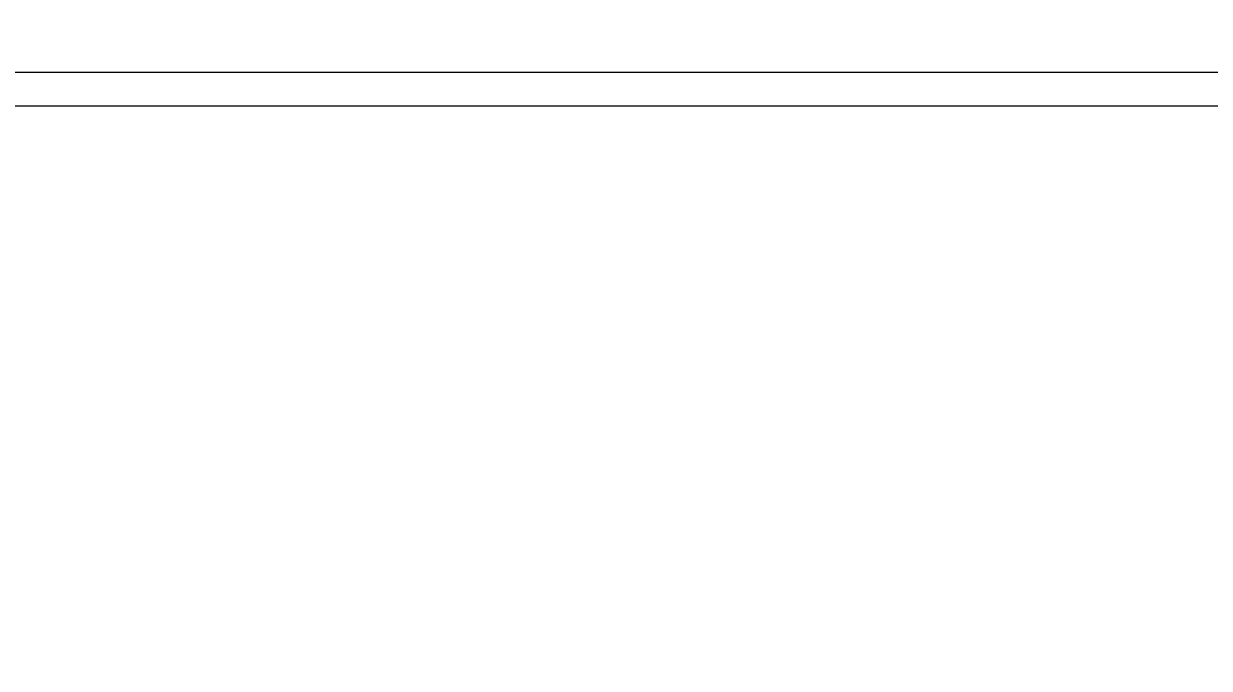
# Model space of a CAD drawing. Header units: millimetres. Extents: x -208 to 4974, y -28 to 3137.
# Drawn here: x 494.5 to 729.8, y 2625.4 to 2753.4 of the extents above; entities that cross this region are included whole.
import ezdxf

# ---------------------------------------------------------------- set-up
doc = ezdxf.new("R2010")
doc.units = ezdxf.units.MM
doc.layers.add('ZANO_R', color=7, linetype='Continuous', lineweight=0)
doc.layers.add('ZANO_W', color=1, linetype='Continuous', lineweight=0)
doc.styles.add('Arial', font='arial.ttf')
doc.styles.get("Standard").update_dxf_attribs({"font": 'ARIALUNI.TTF'})
doc.dimstyles.new('pl i ang', dxfattribs={"dimtxt": 50, "dimasz": 50, "dimexe": 1.25, "dimexo": 0.625, "dimgap": 10, "dimtad": 1, "dimtoh": 1, "dimtxsty": 'Standard', "dimcen": 2.5, "dimclrd": 1, "dimclre": 1, "dimclrt": 1, "dimadec": 0, "dimazin": 0, "dimtfac": 1, "dimtmove": 0, "dimatfit": 3, "dimfxl": 1, "dimarcsym": 1})

# ---------------------------------------------------------------- blocks, each defined once
blk = doc.blocks.new('*D504')
at = {"layer": 'ZANO_W', "color": 1, "lineweight": -2}
for p, q in [((532.14, 3137.14), (-161.35, 3137.14)), ((-151.35, 3097.14), (-151.35, 2453.74)), ((105.38, 2413.74), (-161.35, 2413.74))]:
    blk.add_line(p, q, dxfattribs=at)
at = {"layer": 'ZANO_W', "color": 1}
for points in [[(-144.69, 3097.14), (-158.02, 3097.14), (-151.35, 3137.14)], [(-158.02, 2453.74), (-144.69, 2453.74), (-151.35, 2413.74)]]:
    blk.add_solid(points, dxfattribs=at)
at = {"layer": 'ZANO_W', "color": 1, "insert": (-181.79, 2775.44), "char_height": 40, "attachment_point": 5, "rotation": 90, "style": 'Arial'}
blk.add_mtext('723', dxfattribs=at)
blk = doc.blocks.new('*D507')
at = {"layer": 'ZANO_W', "color": 1, "lineweight": -2}
blk.add_arc((4072.53, 2413.74), 150.81, 99.5517, 164.7582, dxfattribs=at)
at = {"layer": 'ZANO_W', "color": 1}
for points in [[(4047.72, 2555.79), (4047.28, 2569.12), (4087.48, 2563.8)], [(3920.41, 2454.27), (3933.63, 2452.5), (3921.72, 2413.74)]]:
    blk.add_solid(points, dxfattribs=at)
at = {"layer": 'ZANO_W', "color": 1, "insert": (3950.72, 2548.28), "char_height": 40, "attachment_point": 5, "rotation": 42.155, "style": 'Arial'}
blk.add_mtext('96%%d', dxfattribs=at)

msp = doc.modelspace()

# ---------------------------------------------------------------- linework, layer by layer
at = {"layer": 'ZANO_R'}
for p, q in [((371.4, 2743.74), (2638.09, 2743.74)), ((2644.53, 2737), (364.75, 2737))]:
    msp.add_line(p, q, dxfattribs=at)

# ---------------------------------------------------------------- dimensions: what is measured, and where the dimension line sits
at = {"layer": 'ZANO_W'}
dim = msp.add_linear_dim(base=(-151.35, 2413.74), p1=(542.14, 3137.14), p2=(115.38, 2413.74), angle=90, dimstyle='pl i ang', override={"dimtxt": 40, "dimasz": 40, "dimexe": 10, "dimexo": 10, "dimtoh": 0, "dimdec": 0, "dimtxsty": 'Arial', "dimtdec": 0, "dimtmove": 1}, dxfattribs=at)
dim.commit()
dim.dimension.update_dxf_attribs({"geometry": '*D504', "text_midpoint": (-181.79, 2775.44)})
dim = msp.add_angular_dim_2l(base=(4005.93, 2549.05), line1=((60.87, 2413.74), (4937.17, 2413.74)), line2=((4072.59, 2414.4), (4116.41, 2854.16)), dimstyle='pl i ang', override={"dimtxt": 40, "dimasz": 40, "dimexe": 10, "dimexo": 10, "dimtoh": 0, "dimdec": 0, "dimtxsty": 'Arial', "dimtdec": 0, "dimtmove": 1}, dxfattribs=at)
dim.commit()
dim.dimension.update_dxf_attribs({"geometry": '*D507', "text_midpoint": (3950.72, 2548.28)})

doc.saveas('drawing.dxf')
